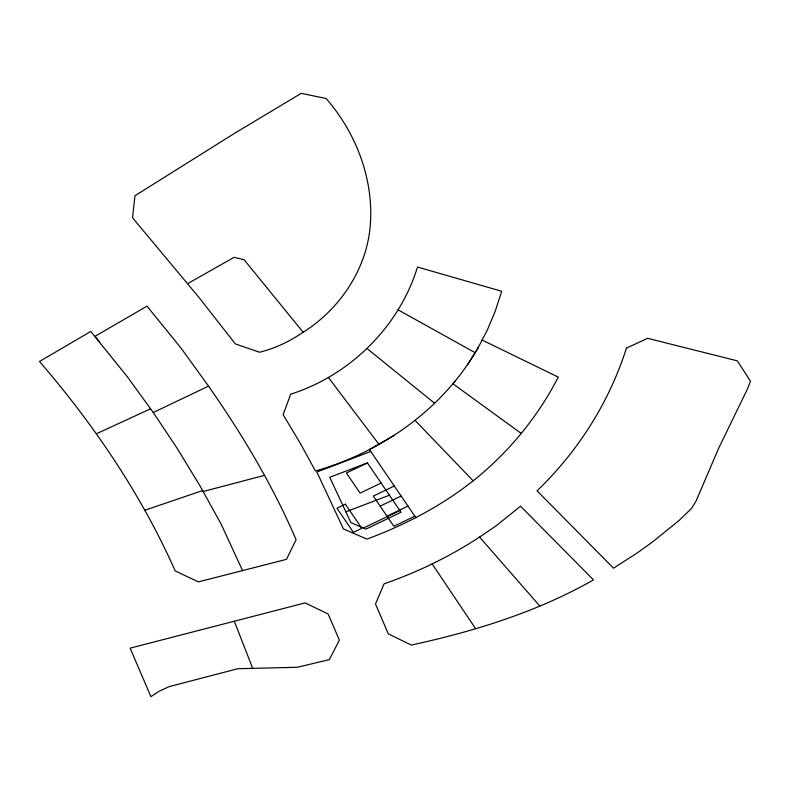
<?xml version="1.0" encoding="UTF-8"?>
<svg xmlns="http://www.w3.org/2000/svg" width="790" height="790" viewBox="0 0 790 790"><rect width="100%" height="100%" fill="white"/><g stroke="black" fill="none" stroke-linecap="round" stroke-linejoin="round"><path stroke-width="1.19" d="M478.177 347.64L487.4 329.874L495.123 311.448L501.719 291.263L417.505 267.05C399.187 326.764 350.039 375.26 290.72 394.171L283.146 414.72L300.723 444.069L315.447 470.988C382.34 451.88 443.447 408.628 478.177 347.64L467.552 364.733M370.747 451.465L316.859 472.025L343.433 528.935L366.945 539.106C410.079 523.099 451.021 500.84 485.662 470.366C515.297 444.019 540.153 412.42 558.254 377.097L482.117 340.036M455.376 380.908L452.887 383.733L521.341 433.522M303.133 332.244C339.344 309.492 365.77 270.545 370.095 227.648C374.49 180.9 356.705 133.609 326.132 98.533L301.237 93.329L234.156 133.569L134.981 195.742L132.503 217.754L198.843 297.267L235.331 343.907L259.564 352.241C275.216 348.36 289.871 341.359 303.133 332.244L244.11 259.713L234.097 257.313L187.516 283.738M479.579 537.072L496.011 525.903L520.571 506.222L593.488 579.899C537.062 611.983 474.454 631.358 411.284 645.065L388.265 633.817L375.497 603.945L384.128 583.81C417.673 572.158 449.856 556.525 479.579 537.072L539.827 606.049M394.309 435.29L369.404 449.49L416.004 517.845M367.399 462.91L329.736 477.288L350.918 522.634L365.918 529.122L401.034 512.246L367.399 462.91L346.405 473.003L360.112 493.118L381.116 483.026M394.289 485.988L373.285 496.081L393.854 526.259L414.859 516.166M380.148 506.143L401.142 496.051M387.001 516.196L408.005 506.104M363.449 528.056L399.878 510.547M153.27 412.508L208.55 386.132C242.313 434.51 272.787 485.425 296.092 539.708L286.474 559.36L198.359 581.884L175.192 570.913C141.311 494.55 93.901 424.674 39.5 361.465L90.781 331.445L127.368 376.82L153.27 412.508L177.592 448.997L200.206 486.235L221.131 524.106L242.56 570.577M96.39 433.789L150.544 408.795M345.872 511.821L389.421 495.202M144.728 510.261L202.615 490.57M203.129 491.499L264.571 475.343M234.284 621.236L305.098 602.898L328.146 614.028L339.384 640.147L329.321 659.64L297.238 667.293L237.78 668.725L169.129 686.638L158.958 691.339L150.93 696.671L130.123 648.156L234.284 621.236L252.721 668.38M397.963 309.789L475.037 352.636M366.965 348.479L434.53 403.206M415.036 420.339L473.131 480.814M99.708 342.07L94.919 336.352L147.019 306.165L181.344 348.509L208.55 386.132M328.403 377.492L379.003 444.434M432.12 563.853L475.669 628.751M626.421 348.143C609.179 402.387 578.033 451.406 537.052 490.827L613.524 568.207L637.678 552.644L651.997 542.375L679.212 520.373L691.596 508.296L696.178 500.811L718.554 448.493L747.301 389.282L750.5 381.224L737.346 360.842L647.652 338.327L626.421 348.143M345.349 504.168L336.945 508.207L353.397 532.342L361.8 528.303L345.349 504.168"/></g></svg>
